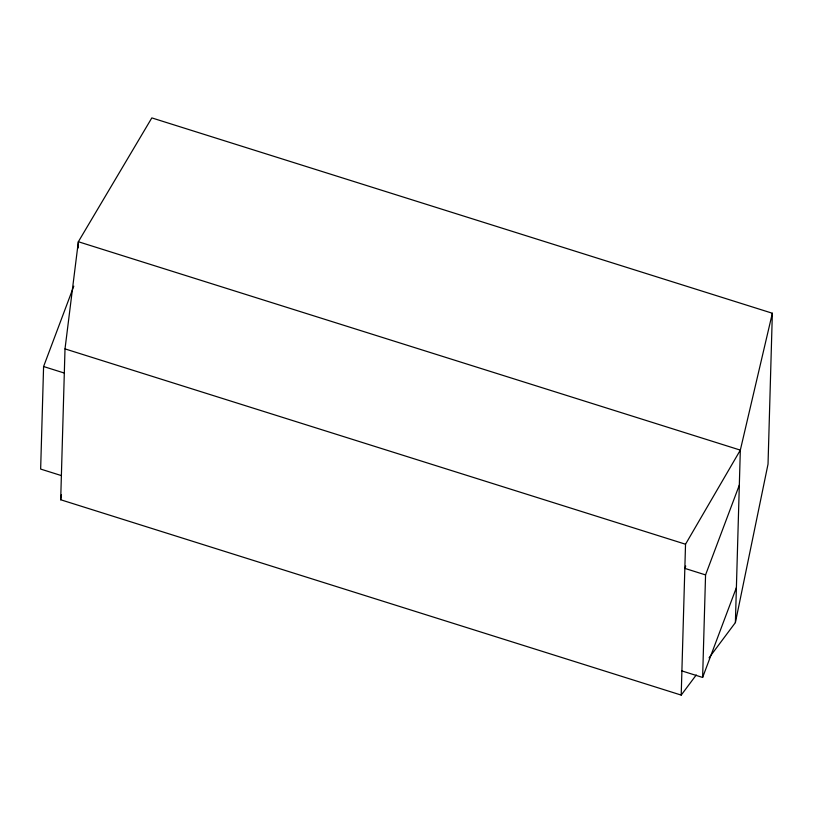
<?xml version="1.0" encoding="UTF-8"?>
<svg xmlns="http://www.w3.org/2000/svg" width="813" height="813" viewBox="0 0 813 813"><rect width="100%" height="100%" fill="white"/><g stroke="black" fill="none" stroke-linecap="round" stroke-linejoin="round"><path stroke-width="1.22" d="M73.8 286.156L43.587 366.531L40.65 469.071L61.382 475.595M696.263 674.953L681.203 695.095L60.69 499.761L65.01 348.889L78.353 241.735L151.828 117.905L772.35 313.239L768.031 464.111L735.389 622.595L709.048 657.839M78.17 247.975L78.353 241.735L740.328 450.117L735.389 622.595M681.203 695.095L685.532 544.222L740.328 450.117L772.35 313.239M681.904 670.928L702.625 677.453L705.562 574.913L739.332 485.087M60.69 499.761L61.422 494.802M685.725 566.021L684.841 568.389L705.562 574.913M702.625 677.453L736.395 587.626M65.01 348.889L685.532 544.222M43.587 366.531L64.318 373.055"/></g></svg>
